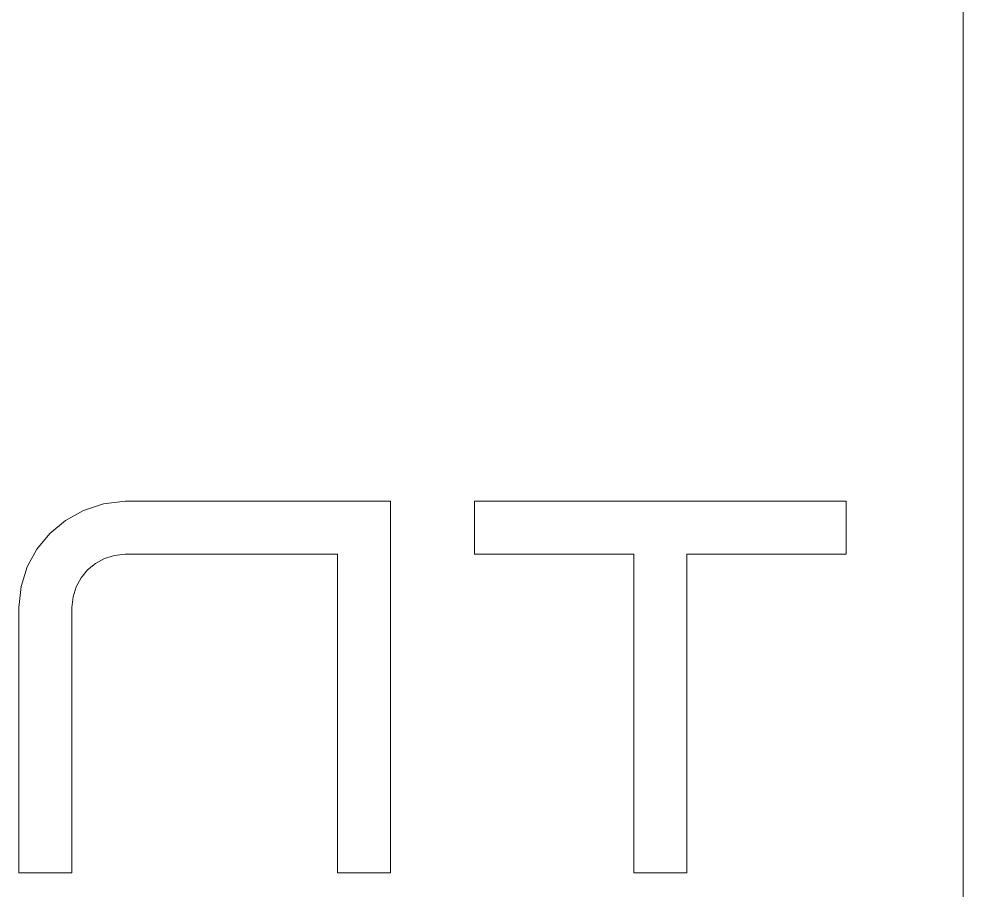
# Model space of a CAD drawing. Header units: millimetres. Extents: x 52 to 245, y 27 to 183.
# Drawn here: x 223.35 to 244.98, y 46.71 to 66.68 of the extents above; entities that cross this region are included whole.
import ezdxf

# ---------------------------------------------------------------- set-up
doc = ezdxf.new("R2010")
doc.units = ezdxf.units.MM
doc.layers.add('Mechanical15', color=56, linetype='Continuous')

msp = doc.modelspace()

# ---------------------------------------------------------------- linework, layer by layer
at = {"layer": 'Mechanical15', "color": 0, "lineweight": 5}
for p, q in [((244.983, 27), (244.983, 183.5)), ((225.284, 55.565), (225.78, 55.626)), ((225.284, 55.565), (225.78, 55.626)), ((225.78, 55.626), (231.862, 55.626)), ((225.78, 55.626), (231.862, 55.626)), ((231.862, 47.111), (231.862, 55.626)), ((231.862, 55.626), (231.862, 47.111)), ((233.788, 54.41), (233.788, 55.626)), ((233.788, 55.626), (242.303, 55.626)), ((242.303, 55.626), (233.788, 55.626)), ((233.788, 55.626), (233.788, 54.41)), ((242.303, 54.41), (242.303, 55.626)), ((242.303, 54.41), (242.303, 55.626)), ((224.412, 55.187), (224.825, 55.415)), ((224.412, 55.187), (224.825, 55.415)), ((224.825, 55.415), (225.284, 55.565)), ((224.825, 55.415), (225.284, 55.565)), ((224.053, 54.889), (224.412, 55.187)), ((224.053, 54.889), (224.412, 55.187)), ((223.758, 54.531), (224.053, 54.889)), ((223.758, 54.531), (224.053, 54.889)), ((223.536, 54.122), (223.758, 54.531)), ((223.536, 54.122), (223.758, 54.531)), ((225.101, 54.201), (225.308, 54.314)), ((225.308, 54.314), (225.101, 54.201)), ((225.308, 54.314), (225.536, 54.385)), ((225.536, 54.385), (225.308, 54.314)), ((225.536, 54.385), (225.78, 54.41)), ((225.78, 54.41), (225.536, 54.385)), ((225.78, 54.41), (230.646, 54.41)), ((230.646, 54.41), (225.78, 54.41)), ((230.646, 47.111), (230.646, 54.41)), ((230.646, 47.111), (230.646, 54.41)), ((233.788, 54.41), (237.437, 54.41)), ((233.788, 54.41), (237.437, 54.41)), ((237.437, 47.111), (237.437, 54.41)), ((237.437, 54.41), (237.437, 47.111)), ((238.653, 47.111), (238.653, 54.41)), ((238.653, 54.41), (242.303, 54.41)), ((238.653, 54.41), (242.303, 54.41)), ((238.653, 47.111), (238.653, 54.41)), ((223.396, 53.673), (223.536, 54.122)), ((223.396, 53.673), (223.536, 54.122)), ((224.921, 54.052), (225.101, 54.201)), ((225.101, 54.201), (224.921, 54.052)), ((224.772, 53.872), (224.921, 54.052)), ((224.921, 54.052), (224.772, 53.872)), ((223.347, 53.193), (223.396, 53.673)), ((223.347, 53.193), (223.396, 53.673)), ((224.588, 53.437), (224.66, 53.665)), ((224.66, 53.665), (224.588, 53.437)), ((224.66, 53.665), (224.772, 53.872)), ((224.772, 53.872), (224.66, 53.665)), ((224.564, 53.193), (224.588, 53.437)), ((224.588, 53.437), (224.564, 53.193)), ((223.347, 47.111), (223.347, 53.193)), ((223.347, 47.111), (223.347, 53.193)), ((224.564, 47.111), (224.564, 53.193)), ((224.564, 53.193), (224.564, 47.111)), ((223.347, 47.111), (224.564, 47.111)), ((224.564, 47.111), (223.347, 47.111)), ((230.646, 47.111), (231.862, 47.111)), ((231.862, 47.111), (230.646, 47.111)), ((237.437, 47.111), (238.653, 47.111)), ((237.437, 47.111), (238.653, 47.111))]:
    msp.add_line(p, q, dxfattribs=at)

doc.saveas('drawing.dxf')
